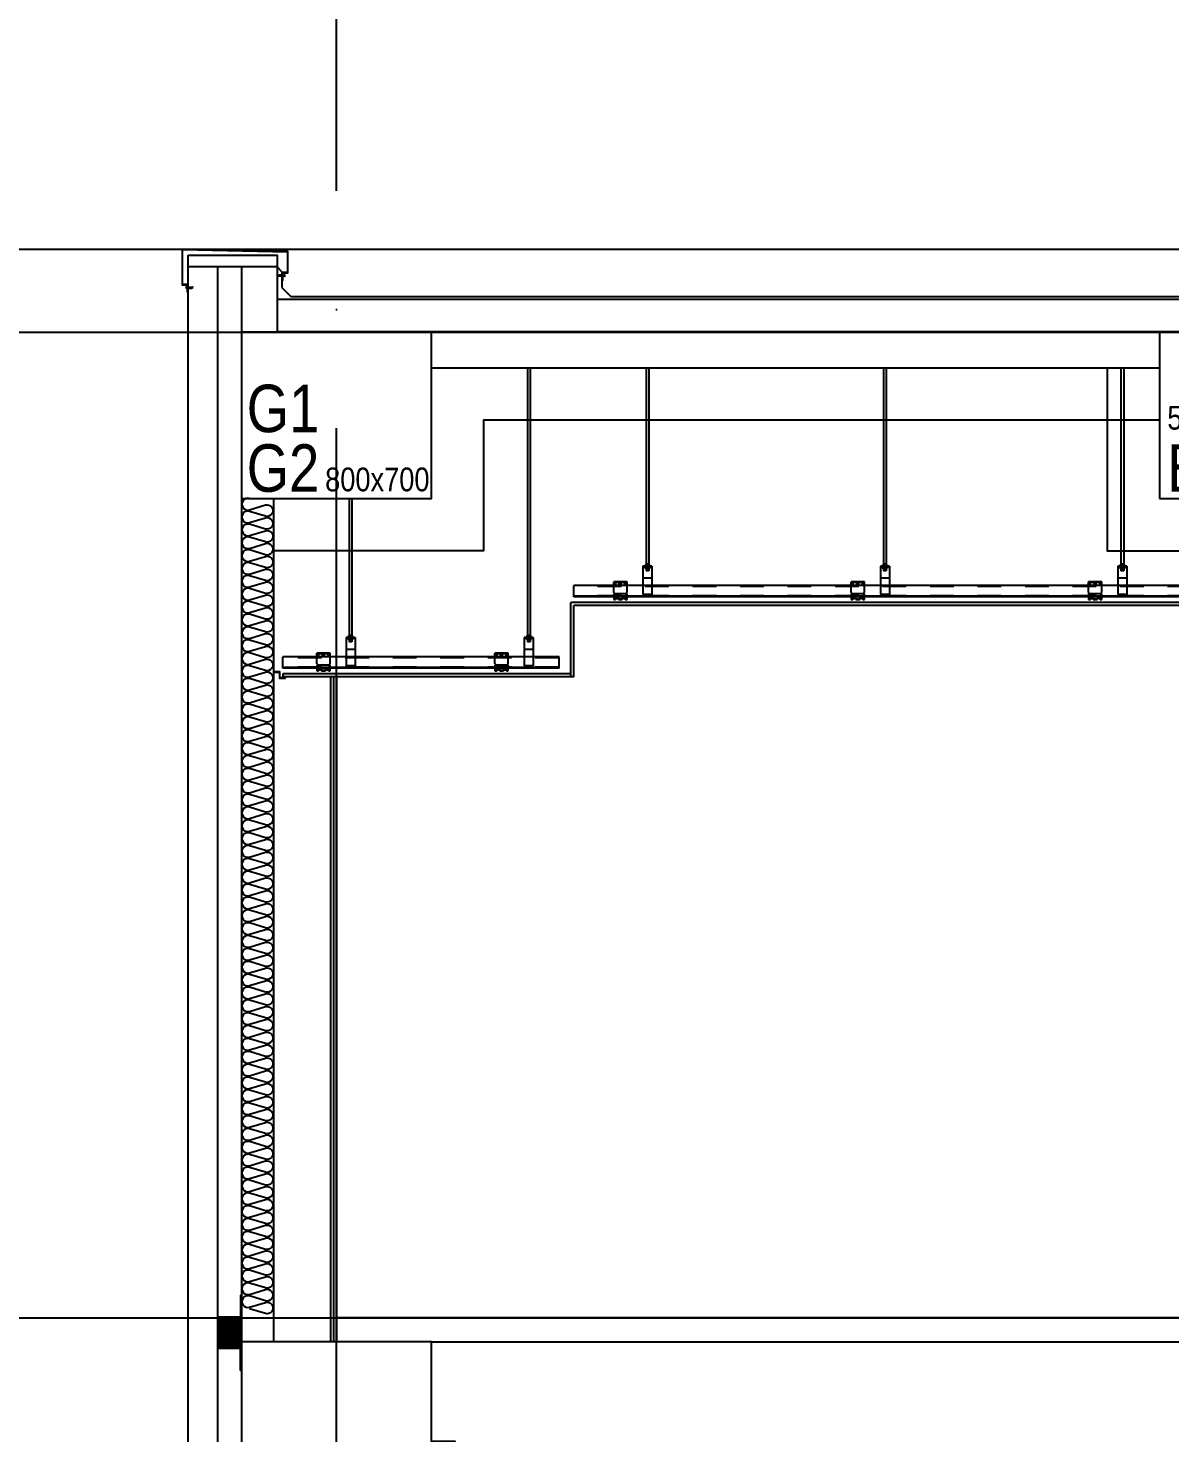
# Model space of a CAD drawing. Header units: millimetres. Extents: x 4754612 to 5801174, y 2368242 to 2777223.
# Drawn here: x 4906365 to 4911174, y 2617266 to 2623180 of the extents above; entities that cross this region are included whole.
import ezdxf
from ezdxf.enums import TextEntityAlignment as Align

# ---------------------------------------------------------------- set-up
doc = ezdxf.new("R2010")
doc.units = ezdxf.units.MM
doc.header["$LTSCALE"] = 1000
for name, pattern in [('CEN', [6.2, 6, -0.1, 0, -0.1]), ('HID', [0.345, 0.225, -0.12]), ('HIDDEN', [2, 1, -1])]:
    doc.linetypes.add(name, pattern=pattern)
doc.layers.get('DEFPOINTS').update_dxf_attribs({"color": 151})
for name, color, linetype in [('4', 4, 'Continuous'), ('8', 8, 'Continuous'), ('A-ELE-8', 8, 'Continuous'), ('A-중심선', 10, 'CEN'), ('CON', 2, 'Continuous'), ('ELE-06', 6, 'Continuous'), ('ELE-2', 4, 'Continuous'), ('ELE-3', 6, 'Continuous'), ('ELE-8', 8, 'Continuous'), ('FIN', 40, 'Continuous'), ('FIN-1', 9, 'Continuous'), ('HAT-252', 252, 'Continuous'), ('INS', 251, 'Continuous'), ('OHD', 7, 'Continuous'), ('PIR판넬', 4, 'Continuous'), ('Xref_SEC$0$A-ELE-3', 7, 'Continuous'), ('Xref_SEC$0$A-ETC-2', 9, 'Continuous'), ('Xref_SEC$0$A-STL', 6, 'Continuous'), ('Xref_SEC$0$A-WAL-PANNEL', 4, 'Continuous')]:
    doc.layers.add(name, color=color, linetype=linetype)
doc.styles.add('A.NARROW', font='ARIALN.TTF')

# ---------------------------------------------------------------- blocks, each defined once
blk = doc.blocks.new('A$C169C7E02')
at = {"layer": 'CON'}
blk.add_lwpolyline([(0, 0), (0, -700), (800, -700), (800, -400), (800, -400), (800, 0)], close=True, dxfattribs=at)
at = {"layer": 'DEFPOINTS', "style": 'A.NARROW'}
for s, height, p in [('G1', 200, (22.1, -320.6, 0)), ('G2', 200, (22.1, -571.6, 0)), ('800x700', 100, (352.5, -619.7, 0))]:
    blk.add_text(s, height=height, dxfattribs=at).set_placement(p, align=Align.MIDDLE_LEFT)
blk = doc.blocks.new('A$C47A51C4E')
at = {"layer": 'CON'}
blk.add_lwpolyline([(0, 300), (500, 300), (500, 1000), (0, 1000)], close=True, dxfattribs=at)
at = {"layer": 'DEFPOINTS', "style": 'A.NARROW'}
for s, height, p in [('500x700', 100, (33.3, 640.2, 0)), ('B2B', 200, (33.3, 428.4, 0))]:
    blk.add_text(s, height=height, dxfattribs=at).set_placement(p, align=Align.MIDDLE_LEFT)
blk = doc.blocks.new('Xref_SEC$0$A-105~106 공장동 단면도$0$1')
at = {"layer": 'Xref_SEC$0$A-ETC-2'}
for p, q in [((7.4, -7.7), (7.4, -8.5)), ((7.4, -7.7), (17.6, -7.7)), ((7.4, -8.5), (17.6, -8.5)), ((14.5, -7.7), (10.6, -7.7)), ((10.6, -12.7), (10.6, -28.9)), ((14.5, -12.7), (10.6, -12.7)), ((10.6, -28.9), (11.4, -29.7)), ((11.4, -7.7), (11.4, -31.5)), ((11.4, -7.9), (11.4, -12.5)), ((11.6, -29.2), (11.4, -31.5)), ((12.5, -33.5), (11.4, -31.5)), ((13.1, -27.1), (11.6, -29.2)), ((12.1, -4.6), (12.1, -6)), ((12.9, -6), (12.1, -6)), ((12.5, -30.6), (13.5, -28.5)), ((12.5, -30.6), (12.5, -33.5)), ((12.5, -33.5), (13.7, -31.5)), ((12.9, -4.6), (12.9, -6)), ((13.5, -28.5), (13.1, -27.1)), ((13.7, -31.5), (13.7, -7.7)), ((13.7, -7.9), (13.7, -12.5)), ((14.5, -28.9), (13.7, -29.7)), ((14.5, -12.7), (14.5, -28.9)), ((17.6, -7.7), (17.6, -8.5))]:
    blk.add_line(p, q, dxfattribs=at)
for start, end in [(97.24831, 180), (0, 82.75169)]:
    blk.add_arc((12.5, -7.7), 3.1, start, end, dxfattribs=at)

msp = doc.modelspace()

# ---------------------------------------------------------------- hatches: boundary and pattern name
at = {"layer": 'HAT-252'}
h = msp.add_hatch(dxfattribs=at)
h.set_pattern_fill('CORK', color=256, scale=2.4, style=0)
h.set_pattern_definition([(0, (389154.955, -701207.3365), (0, 7.62), []), (135, (389158.765, -701211.146), (-15.24000658, -15.24000658), [10.776312, -10.776312]), (135, (389160.67, -701211.146), (-15.24000658, -15.24000658), [10.776312, -10.776312]), (135, (389162.575, -701211.146), (-15.24000658, -15.24000658), [10.776312, -10.776312])])
h.paths.add_polyline_path([(4907263.3, 2617749.621), (4907163.3, 2617749.621), (4907163.3, 2617624.621), (4907263.3, 2617624.621)])

# ---------------------------------------------------------------- linework, layer by layer
at = {"layer": '4', "ltscale": 0.1}
msp.add_lwpolyline([(4907448.3, 2620443.621), (4907448.3, 2620449.621), (4907447.3, 2620449.621), (4907447.3, 2620444.621), (4907424.3, 2620444.621), (4907424.3, 2620469.621), (4907399.3, 2620469.621), (4907399.3, 2620493.621), (4907398.3, 2620493.621), (4907398.3, 2620468.621), (4907423.3, 2620468.621), (4907423.3, 2620443.621), (4907448.3, 2620443.621)], dxfattribs=at)
at = {"layer": '8'}
for p, q in [((4908467.543, 2621749.621), (4908467.543, 2620620.871)), ((4908478.793, 2621749.621), (4908478.793, 2620620.871)), ((4908967.543, 2621749.621), (4908967.543, 2620920.871)), ((4908978.793, 2621749.621), (4908978.793, 2620920.871)), ((4909967.543, 2621749.621), (4909967.543, 2620920.871)), ((4909978.793, 2621749.621), (4909978.793, 2620920.871)), ((4910967.543, 2621749.621), (4910967.543, 2620920.871)), ((4910978.793, 2621749.621), (4910978.793, 2620920.871)), ((4907717.543, 2621199.621), (4907717.543, 2620620.871)), ((4907728.793, 2621199.621), (4907728.793, 2620620.871)), ((4908954.418, 2620914.621), (4908954.418, 2620795.871)), ((4908991.918, 2620914.621), (4908954.418, 2620914.621)), ((4908991.918, 2620910.871), (4908954.418, 2620910.871)), ((4908984.418, 2620918.371), (4908961.918, 2620918.371)), ((4908961.918, 2620918.371), (4908961.918, 2620914.621)), ((4908961.918, 2620910.871), (4908961.918, 2620907.121)), ((4908984.418, 2620907.121), (4908961.918, 2620907.121)), ((4908965.668, 2620918.371), (4908965.668, 2620914.621)), ((4908965.668, 2620910.871), (4908965.668, 2620907.121)), ((4908978.793, 2620923.371), (4908967.543, 2620923.371)), ((4908978.793, 2620920.871), (4908967.543, 2620920.871)), ((4908967.543, 2620907.121), (4908967.543, 2620895.871)), ((4908978.793, 2620905.871), (4908967.543, 2620905.871)), ((4908978.793, 2620903.371), (4908967.543, 2620903.371)), ((4908978.793, 2620900.871), (4908967.543, 2620900.871)), ((4908978.793, 2620898.371), (4908967.543, 2620898.371)), ((4908978.793, 2620898.371), (4908967.543, 2620898.371)), ((4908978.793, 2620895.871), (4908967.543, 2620895.871)), ((4908978.793, 2620907.121), (4908978.793, 2620895.871)), ((4908980.668, 2620918.371), (4908980.668, 2620914.621)), ((4908980.668, 2620910.871), (4908980.668, 2620907.121)), ((4908984.418, 2620918.371), (4908984.418, 2620914.621)), ((4908984.418, 2620910.871), (4908984.418, 2620907.121)), ((4908991.918, 2620914.621), (4908991.918, 2620795.871)), ((4909954.418, 2620914.621), (4909954.418, 2620795.871)), ((4909991.918, 2620914.621), (4909954.418, 2620914.621)), ((4909991.918, 2620910.871), (4909954.418, 2620910.871)), ((4909984.418, 2620918.371), (4909961.918, 2620918.371)), ((4909961.918, 2620918.371), (4909961.918, 2620914.621)), ((4909961.918, 2620910.871), (4909961.918, 2620907.121)), ((4909984.418, 2620907.121), (4909961.918, 2620907.121)), ((4909965.668, 2620918.371), (4909965.668, 2620914.621)), ((4909965.668, 2620910.871), (4909965.668, 2620907.121)), ((4909978.793, 2620923.371), (4909967.543, 2620923.371)), ((4909978.793, 2620920.871), (4909967.543, 2620920.871)), ((4909967.543, 2620907.121), (4909967.543, 2620895.871)), ((4909978.793, 2620905.871), (4909967.543, 2620905.871)), ((4909978.793, 2620903.371), (4909967.543, 2620903.371)), ((4909978.793, 2620900.871), (4909967.543, 2620900.871)), ((4909978.793, 2620898.371), (4909967.543, 2620898.371)), ((4909978.793, 2620898.371), (4909967.543, 2620898.371)), ((4909978.793, 2620895.871), (4909967.543, 2620895.871)), ((4909978.793, 2620907.121), (4909978.793, 2620895.871)), ((4909980.668, 2620918.371), (4909980.668, 2620914.621)), ((4909980.668, 2620910.871), (4909980.668, 2620907.121)), ((4909984.418, 2620918.371), (4909984.418, 2620914.621)), ((4909984.418, 2620910.871), (4909984.418, 2620907.121)), ((4909991.918, 2620914.621), (4909991.918, 2620795.871)), ((4910954.418, 2620914.621), (4910954.418, 2620795.871)), ((4910991.918, 2620914.621), (4910954.418, 2620914.621)), ((4910991.918, 2620910.871), (4910954.418, 2620910.871)), ((4910984.418, 2620918.371), (4910961.918, 2620918.371)), ((4910961.918, 2620918.371), (4910961.918, 2620914.621)), ((4910961.918, 2620910.871), (4910961.918, 2620907.121)), ((4910984.418, 2620907.121), (4910961.918, 2620907.121)), ((4910965.668, 2620918.371), (4910965.668, 2620914.621)), ((4910965.668, 2620910.871), (4910965.668, 2620907.121)), ((4910978.793, 2620923.371), (4910967.543, 2620923.371)), ((4910978.793, 2620920.871), (4910967.543, 2620920.871)), ((4910967.543, 2620907.121), (4910967.543, 2620895.871)), ((4910978.793, 2620905.871), (4910967.543, 2620905.871)), ((4910978.793, 2620903.371), (4910967.543, 2620903.371)), ((4910978.793, 2620900.871), (4910967.543, 2620900.871)), ((4910978.793, 2620898.371), (4910967.543, 2620898.371)), ((4910978.793, 2620898.371), (4910967.543, 2620898.371)), ((4910978.793, 2620895.871), (4910967.543, 2620895.871)), ((4910978.793, 2620907.121), (4910978.793, 2620895.871)), ((4910980.668, 2620918.371), (4910980.668, 2620914.621)), ((4910980.668, 2620910.871), (4910980.668, 2620907.121)), ((4910984.418, 2620918.371), (4910984.418, 2620914.621)), ((4910984.418, 2620910.871), (4910984.418, 2620907.121)), ((4910991.918, 2620914.621), (4910991.918, 2620795.871)), ((4908887.17, 2620848.371), (4908830.92, 2620848.371)), ((4908830.92, 2620804.621), (4908830.92, 2620848.371)), ((4908887.17, 2620845.871), (4908830.92, 2620845.871)), ((4908834.531, 2620837.121), (4908830.92, 2620837.121)), ((4908839.67, 2620837.121), (4908835.891, 2620837.121)), ((4908839.67, 2620843.039), (4908839.67, 2620848.371)), ((4908839.67, 2620837.121), (4908839.67, 2620841.34)), ((4908854.67, 2620843.039), (4908854.67, 2620848.371)), ((4908854.67, 2620837.121), (4908854.67, 2620841.34)), ((4908858.678, 2620837.121), (4908854.67, 2620837.121)), ((4908863.42, 2620837.121), (4908860.378, 2620837.121)), ((4908863.42, 2620843.039), (4908863.42, 2620848.371)), ((4908863.42, 2620837.121), (4908863.42, 2620841.34)), ((4908878.42, 2620843.039), (4908878.42, 2620848.371)), ((4908878.42, 2620837.121), (4908878.42, 2620841.34)), ((4908881.464, 2620837.121), (4908878.42, 2620837.121)), ((4908887.17, 2620837.121), (4908883.505, 2620837.121)), ((4908887.17, 2620804.621), (4908887.17, 2620848.371)), ((4908991.918, 2620864.621), (4908954.418, 2620864.621)), ((4909887.17, 2620848.371), (4909830.92, 2620848.371)), ((4909830.92, 2620804.621), (4909830.92, 2620848.371)), ((4909887.17, 2620845.871), (4909830.92, 2620845.871)), ((4909834.531, 2620837.121), (4909830.92, 2620837.121)), ((4909839.67, 2620837.121), (4909835.891, 2620837.121)), ((4909839.67, 2620843.039), (4909839.67, 2620848.371)), ((4909839.67, 2620837.121), (4909839.67, 2620841.34)), ((4909854.67, 2620843.039), (4909854.67, 2620848.371)), ((4909854.67, 2620837.121), (4909854.67, 2620841.34)), ((4909858.678, 2620837.121), (4909854.67, 2620837.121)), ((4909863.42, 2620837.121), (4909860.378, 2620837.121)), ((4909863.42, 2620843.039), (4909863.42, 2620848.371)), ((4909863.42, 2620837.121), (4909863.42, 2620841.34)), ((4909878.42, 2620843.039), (4909878.42, 2620848.371)), ((4909878.42, 2620837.121), (4909878.42, 2620841.34)), ((4909881.464, 2620837.121), (4909878.42, 2620837.121)), ((4909887.17, 2620837.121), (4909883.505, 2620837.121)), ((4909887.17, 2620804.621), (4909887.17, 2620848.371)), ((4909991.918, 2620864.621), (4909954.418, 2620864.621)), ((4910887.17, 2620848.371), (4910830.92, 2620848.371)), ((4910830.92, 2620804.621), (4910830.92, 2620848.371)), ((4910887.17, 2620845.871), (4910830.92, 2620845.871)), ((4910834.531, 2620837.121), (4910830.92, 2620837.121)), ((4910839.67, 2620837.121), (4910835.891, 2620837.121)), ((4910839.67, 2620843.039), (4910839.67, 2620848.371)), ((4910839.67, 2620837.121), (4910839.67, 2620841.34)), ((4910854.67, 2620843.039), (4910854.67, 2620848.371)), ((4910854.67, 2620837.121), (4910854.67, 2620841.34)), ((4910858.678, 2620837.121), (4910854.67, 2620837.121)), ((4910863.42, 2620837.121), (4910860.378, 2620837.121)), ((4910863.42, 2620843.039), (4910863.42, 2620848.371)), ((4910863.42, 2620837.121), (4910863.42, 2620841.34)), ((4910878.42, 2620843.039), (4910878.42, 2620848.371)), ((4910878.42, 2620837.121), (4910878.42, 2620841.34)), ((4910881.464, 2620837.121), (4910878.42, 2620837.121)), ((4910887.17, 2620837.121), (4910883.505, 2620837.121)), ((4910887.17, 2620804.621), (4910887.17, 2620848.371)), ((4910991.918, 2620864.621), (4910954.418, 2620864.621)), ((4917663.3, 2620788.371), (4908663.3, 2620788.371)), ((4908837.17, 2620798.371), (4908830.92, 2620804.621)), ((4908830.92, 2620798.371), (4908830.92, 2620774.621)), ((4908837.17, 2620798.371), (4908830.92, 2620798.371)), ((4908830.92, 2620774.621), (4908838.42, 2620774.621)), ((4908833.42, 2620795.871), (4908833.42, 2620777.121)), ((4908837.17, 2620795.871), (4908833.42, 2620795.871)), ((4908884.67, 2620788.371), (4908833.42, 2620788.371)), ((4908833.42, 2620777.121), (4908836.284, 2620777.121)), ((4908880.92, 2620798.371), (4908837.17, 2620798.371)), ((4908837.17, 2620795.871), (4908837.17, 2620798.371)), ((4908850.92, 2620774.621), (4908867.17, 2620774.621)), ((4908853.055, 2620777.121), (4908865.034, 2620777.121)), ((4908879.67, 2620774.621), (4908887.17, 2620774.621)), ((4908880.92, 2620798.371), (4908887.17, 2620804.621)), ((4908880.92, 2620795.871), (4908880.92, 2620798.371)), ((4908887.17, 2620798.371), (4908880.92, 2620798.371)), ((4908884.67, 2620795.871), (4908880.92, 2620795.871)), ((4908881.805, 2620777.121), (4908884.67, 2620777.121)), ((4908884.67, 2620777.121), (4908884.67, 2620795.871)), ((4908887.17, 2620774.621), (4908887.17, 2620798.371)), ((4908991.918, 2620795.871), (4908954.418, 2620795.871)), ((4909837.17, 2620798.371), (4909830.92, 2620804.621)), ((4909830.92, 2620798.371), (4909830.92, 2620774.621)), ((4909837.17, 2620798.371), (4909830.92, 2620798.371)), ((4909830.92, 2620774.621), (4909838.42, 2620774.621)), ((4909833.42, 2620795.871), (4909833.42, 2620777.121)), ((4909837.17, 2620795.871), (4909833.42, 2620795.871)), ((4909884.67, 2620788.371), (4909833.42, 2620788.371)), ((4909833.42, 2620777.121), (4909836.284, 2620777.121)), ((4909880.92, 2620798.371), (4909837.17, 2620798.371)), ((4909837.17, 2620795.871), (4909837.17, 2620798.371)), ((4909850.92, 2620774.621), (4909867.17, 2620774.621)), ((4909853.055, 2620777.121), (4909865.034, 2620777.121)), ((4909879.67, 2620774.621), (4909887.17, 2620774.621)), ((4909880.92, 2620798.371), (4909887.17, 2620804.621)), ((4909880.92, 2620795.871), (4909880.92, 2620798.371)), ((4909887.17, 2620798.371), (4909880.92, 2620798.371)), ((4909884.67, 2620795.871), (4909880.92, 2620795.871)), ((4909881.805, 2620777.121), (4909884.67, 2620777.121)), ((4909884.67, 2620777.121), (4909884.67, 2620795.871)), ((4909887.17, 2620774.621), (4909887.17, 2620798.371)), ((4909991.918, 2620795.871), (4909954.418, 2620795.871)), ((4910837.17, 2620798.371), (4910830.92, 2620804.621)), ((4910830.92, 2620798.371), (4910830.92, 2620774.621)), ((4910837.17, 2620798.371), (4910830.92, 2620798.371)), ((4910830.92, 2620774.621), (4910838.42, 2620774.621)), ((4910833.42, 2620795.871), (4910833.42, 2620777.121)), ((4910837.17, 2620795.871), (4910833.42, 2620795.871)), ((4910884.67, 2620788.371), (4910833.42, 2620788.371)), ((4910833.42, 2620777.121), (4910836.284, 2620777.121)), ((4910880.92, 2620798.371), (4910837.17, 2620798.371)), ((4910837.17, 2620795.871), (4910837.17, 2620798.371)), ((4910850.92, 2620774.621), (4910867.17, 2620774.621)), ((4910853.055, 2620777.121), (4910865.034, 2620777.121)), ((4910879.67, 2620774.621), (4910887.17, 2620774.621)), ((4910880.92, 2620798.371), (4910887.17, 2620804.621)), ((4910887.17, 2620798.371), (4910880.92, 2620798.371)), ((4910880.92, 2620795.871), (4910880.92, 2620798.371)), ((4910884.67, 2620795.871), (4910880.92, 2620795.871)), ((4910881.805, 2620777.121), (4910884.67, 2620777.121)), ((4910884.67, 2620777.121), (4910884.67, 2620795.871)), ((4910887.17, 2620774.621), (4910887.17, 2620798.371)), ((4910991.918, 2620795.871), (4910954.418, 2620795.871)), ((4907704.418, 2620614.621), (4907704.418, 2620495.871)), ((4907741.918, 2620614.621), (4907704.418, 2620614.621)), ((4907741.918, 2620610.871), (4907704.418, 2620610.871)), ((4907734.418, 2620618.371), (4907711.918, 2620618.371)), ((4907711.918, 2620618.371), (4907711.918, 2620614.621)), ((4907711.918, 2620610.871), (4907711.918, 2620607.121)), ((4907734.418, 2620607.121), (4907711.918, 2620607.121)), ((4907715.668, 2620618.371), (4907715.668, 2620614.621)), ((4907715.668, 2620610.871), (4907715.668, 2620607.121)), ((4907728.793, 2620623.371), (4907717.543, 2620623.371)), ((4907728.793, 2620620.871), (4907717.543, 2620620.871)), ((4907717.543, 2620607.121), (4907717.543, 2620595.871)), ((4907728.793, 2620605.871), (4907717.543, 2620605.871)), ((4907728.793, 2620603.371), (4907717.543, 2620603.371)), ((4907728.793, 2620600.871), (4907717.543, 2620600.871)), ((4907728.793, 2620598.371), (4907717.543, 2620598.371)), ((4907728.793, 2620598.371), (4907717.543, 2620598.371)), ((4907728.793, 2620595.871), (4907717.543, 2620595.871)), ((4907728.793, 2620607.121), (4907728.793, 2620595.871)), ((4907730.668, 2620618.371), (4907730.668, 2620614.621)), ((4907730.668, 2620610.871), (4907730.668, 2620607.121)), ((4907734.418, 2620618.371), (4907734.418, 2620614.621)), ((4907734.418, 2620610.871), (4907734.418, 2620607.121)), ((4907741.918, 2620614.621), (4907741.918, 2620495.871)), ((4908454.418, 2620614.621), (4908454.418, 2620495.871)), ((4908491.918, 2620614.621), (4908454.418, 2620614.621)), ((4908491.918, 2620610.871), (4908454.418, 2620610.871)), ((4908484.418, 2620618.371), (4908461.918, 2620618.371)), ((4908461.918, 2620618.371), (4908461.918, 2620614.621)), ((4908461.918, 2620610.871), (4908461.918, 2620607.121)), ((4908484.418, 2620607.121), (4908461.918, 2620607.121)), ((4908465.668, 2620618.371), (4908465.668, 2620614.621)), ((4908465.668, 2620610.871), (4908465.668, 2620607.121)), ((4908478.793, 2620623.371), (4908467.543, 2620623.371)), ((4908478.793, 2620620.871), (4908467.543, 2620620.871)), ((4908467.543, 2620607.121), (4908467.543, 2620595.871)), ((4908478.793, 2620605.871), (4908467.543, 2620605.871)), ((4908478.793, 2620603.371), (4908467.543, 2620603.371)), ((4908478.793, 2620600.871), (4908467.543, 2620600.871)), ((4908478.793, 2620598.371), (4908467.543, 2620598.371)), ((4908478.793, 2620598.371), (4908467.543, 2620598.371)), ((4908478.793, 2620595.871), (4908467.543, 2620595.871)), ((4908478.793, 2620607.121), (4908478.793, 2620595.871)), ((4908480.668, 2620618.371), (4908480.668, 2620614.621)), ((4908480.668, 2620610.871), (4908480.668, 2620607.121)), ((4908484.418, 2620618.371), (4908484.418, 2620614.621)), ((4908484.418, 2620610.871), (4908484.418, 2620607.121)), ((4908491.918, 2620614.621), (4908491.918, 2620495.871)), ((4907637.17, 2620548.371), (4907580.92, 2620548.371)), ((4907580.92, 2620504.621), (4907580.92, 2620548.371)), ((4907637.17, 2620545.871), (4907580.92, 2620545.871)), ((4907584.531, 2620537.121), (4907580.92, 2620537.121)), ((4907589.67, 2620537.121), (4907585.891, 2620537.121)), ((4907589.67, 2620543.039), (4907589.67, 2620548.371)), ((4907589.67, 2620537.121), (4907589.67, 2620541.34)), ((4907604.67, 2620543.039), (4907604.67, 2620548.371)), ((4907604.67, 2620537.121), (4907604.67, 2620541.34)), ((4907608.678, 2620537.121), (4907604.67, 2620537.121)), ((4907613.42, 2620537.121), (4907610.378, 2620537.121)), ((4907613.42, 2620543.039), (4907613.42, 2620548.371)), ((4907613.42, 2620537.121), (4907613.42, 2620541.34)), ((4907628.42, 2620543.039), (4907628.42, 2620548.371)), ((4907628.42, 2620537.121), (4907628.42, 2620541.34)), ((4907631.464, 2620537.121), (4907628.42, 2620537.121)), ((4907637.17, 2620537.121), (4907633.505, 2620537.121)), ((4907637.17, 2620504.621), (4907637.17, 2620548.371)), ((4907741.918, 2620564.621), (4907704.418, 2620564.621)), ((4908387.17, 2620548.371), (4908330.92, 2620548.371)), ((4908330.92, 2620504.621), (4908330.92, 2620548.371)), ((4908387.17, 2620545.871), (4908330.92, 2620545.871)), ((4908334.531, 2620537.121), (4908330.92, 2620537.121)), ((4908339.67, 2620537.121), (4908335.891, 2620537.121)), ((4908339.67, 2620543.039), (4908339.67, 2620548.371)), ((4908339.67, 2620537.121), (4908339.67, 2620541.34)), ((4908354.67, 2620543.039), (4908354.67, 2620548.371)), ((4908354.67, 2620537.121), (4908354.67, 2620541.34)), ((4908358.678, 2620537.121), (4908354.67, 2620537.121)), ((4908363.42, 2620537.121), (4908360.378, 2620537.121)), ((4908363.42, 2620543.039), (4908363.42, 2620548.371)), ((4908363.42, 2620537.121), (4908363.42, 2620541.34)), ((4908378.42, 2620543.039), (4908378.42, 2620548.371)), ((4908378.42, 2620537.121), (4908378.42, 2620541.34)), ((4908381.464, 2620537.121), (4908378.42, 2620537.121)), ((4908387.17, 2620537.121), (4908383.505, 2620537.121)), ((4908387.17, 2620504.621), (4908387.17, 2620548.371)), ((4908491.918, 2620564.621), (4908454.418, 2620564.621)), ((4908600.8, 2620488.371), (4907437.687, 2620488.371)), ((4907587.17, 2620498.371), (4907580.92, 2620504.621)), ((4907580.92, 2620498.371), (4907580.92, 2620474.621)), ((4907587.17, 2620498.371), (4907580.92, 2620498.371)), ((4907580.92, 2620474.621), (4907588.42, 2620474.621)), ((4907583.42, 2620495.871), (4907583.42, 2620477.121)), ((4907587.17, 2620495.871), (4907583.42, 2620495.871)), ((4907634.67, 2620488.371), (4907583.42, 2620488.371)), ((4907583.42, 2620477.121), (4907586.284, 2620477.121)), ((4907630.92, 2620498.371), (4907587.17, 2620498.371)), ((4907587.17, 2620495.871), (4907587.17, 2620498.371)), ((4907600.92, 2620474.621), (4907617.17, 2620474.621)), ((4907603.055, 2620477.121), (4907615.034, 2620477.121)), ((4907629.67, 2620474.621), (4907637.17, 2620474.621)), ((4907630.92, 2620498.371), (4907637.17, 2620504.621)), ((4907630.92, 2620495.871), (4907630.92, 2620498.371)), ((4907637.17, 2620498.371), (4907630.92, 2620498.371)), ((4907634.67, 2620495.871), (4907630.92, 2620495.871)), ((4907631.805, 2620477.121), (4907634.67, 2620477.121)), ((4907634.67, 2620477.121), (4907634.67, 2620495.871)), ((4907637.17, 2620474.621), (4907637.17, 2620498.371)), ((4907741.918, 2620495.871), (4907704.418, 2620495.871)), ((4908337.17, 2620498.371), (4908330.92, 2620504.621)), ((4908330.92, 2620498.371), (4908330.92, 2620474.621)), ((4908337.17, 2620498.371), (4908330.92, 2620498.371)), ((4908330.92, 2620474.621), (4908338.42, 2620474.621)), ((4908333.42, 2620495.871), (4908333.42, 2620477.121)), ((4908337.17, 2620495.871), (4908333.42, 2620495.871)), ((4908384.67, 2620488.371), (4908333.42, 2620488.371)), ((4908333.42, 2620477.121), (4908336.284, 2620477.121)), ((4908380.92, 2620498.371), (4908337.17, 2620498.371)), ((4908337.17, 2620495.871), (4908337.17, 2620498.371)), ((4908350.92, 2620474.621), (4908367.17, 2620474.621)), ((4908353.055, 2620477.121), (4908365.034, 2620477.121)), ((4908379.67, 2620474.621), (4908387.17, 2620474.621)), ((4908380.92, 2620498.371), (4908387.17, 2620504.621)), ((4908380.92, 2620495.871), (4908380.92, 2620498.371)), ((4908387.17, 2620498.371), (4908380.92, 2620498.371)), ((4908384.67, 2620495.871), (4908380.92, 2620495.871)), ((4908381.805, 2620477.121), (4908384.67, 2620477.121)), ((4908384.67, 2620477.121), (4908384.67, 2620495.871)), ((4908387.17, 2620474.621), (4908387.17, 2620498.371)), ((4908491.918, 2620495.871), (4908454.418, 2620495.871))]:
    msp.add_line(p, q, dxfattribs=at)
at = {"layer": '8', "linetype": 'HIDDEN', "ltscale": 0.1}
for p, q in [((4917663.3, 2620829.621), (4908663.3, 2620829.621)), ((4917663.3, 2620789.621), (4908663.3, 2620789.621)), ((4908600.8, 2620529.621), (4907437.3, 2620529.621)), ((4908600.8, 2620489.621), (4907437.3, 2620489.621))]:
    msp.add_line(p, q, dxfattribs=at)
at = {"layer": '8'}
for centre, radius, start, end in [((4908844.67, 2620774.621), 8.75, 16.6015497, 163.3984503), ((4908844.67, 2620774.621), 6.25, 0, 180), ((4908873.42, 2620774.621), 8.75, 16.6015497, 163.3984503), ((4908873.42, 2620774.621), 6.25, 0, 180), ((4909844.67, 2620774.621), 8.75, 16.6015497, 163.3984503), ((4909844.67, 2620774.621), 6.25, 0, 180), ((4909873.42, 2620774.621), 8.75, 16.6015497, 163.3984503), ((4909873.42, 2620774.621), 6.25, 0, 180), ((4910844.67, 2620774.621), 8.75, 16.6015497, 163.3984503), ((4910844.67, 2620774.621), 6.25, 0, 180), ((4910873.42, 2620774.621), 8.75, 16.6015497, 163.3984503), ((4910873.42, 2620774.621), 6.25, 0, 180), ((4907594.67, 2620474.621), 8.75, 16.6015497, 163.3984503), ((4907594.67, 2620474.621), 6.25, 0, 180), ((4907623.42, 2620474.621), 8.75, 16.6015497, 163.3984503), ((4907623.42, 2620474.621), 6.25, 0, 180), ((4908344.67, 2620474.621), 8.75, 16.6015497, 163.3984503), ((4908344.67, 2620474.621), 6.25, 0, 180), ((4908373.42, 2620474.621), 8.75, 16.6015497, 163.3984503), ((4908373.42, 2620474.621), 6.25, 0, 180)]:
    msp.add_arc(centre, radius, start, end, dxfattribs=at)
at = {"layer": 'A-ELE-8'}
for p, q in [((4907398.3, 2621199.621), (4907398.3, 2617649.621)), ((4907638.3, 2620449.621), (4907638.3, 2617649.621)), ((4907650.8, 2620449.621), (4907650.8, 2617649.621)), ((4907663.3, 2620449.621), (4907663.3, 2617649.621))]:
    msp.add_line(p, q, dxfattribs=at)
at = {"layer": 'A-중심선', "ltscale": 5}
for p, q in [((4907663.3, 2560495.412), (4907663.3, 2645427.791)), ((4867905.529, 2622249.621), (5176073.3, 2622249.621)), ((4867905.529, 2621899.621), (5176073.3, 2621899.621)), ((4867905.529, 2617749.621), (5176073.3, 2617749.621))]:
    msp.add_line(p, q, dxfattribs=at)
at = {"layer": 'CON'}
for p, q in [((4907263.3, 2622174.621), (4907263.3, 2621899.621)), ((4907413.3, 2622174.621), (4907263.3, 2622174.621)), ((4907413.3, 2622174.621), (4907413.3, 2621899.621)), ((4908063.3, 2621899.621), (4951263.3, 2621899.621)), ((4908063.3, 2621749.621), (4911129.3, 2621749.621)), ((4908063.3, 2617649.621), (4951163.3, 2617649.621))]:
    msp.add_line(p, q, dxfattribs=at)
msp.add_lwpolyline([(4907263.3, 2617649.621), (4907263.3, 2616649.621), (4908163.3, 2616649.621), (4908163.3, 2617229.621), (4908063.3, 2617229.621), (4908063.3, 2617649.621)], close=True, dxfattribs=at)
at = {"layer": 'ELE-06'}
msp.add_line((4951663.301, 2617749.621), (4907663.3, 2617749.621), dxfattribs=at)
at = {"layer": 'ELE-2'}
msp.add_line((4907413.3, 2622039.621), (4951913.3, 2622039.621), dxfattribs=at)
at = {"layer": 'ELE-3'}
for p, q in [((4907259.46, 2617845.622), (4907259.46, 2617753.461)), ((4907259.46, 2617845.622), (4907263.3, 2617845.622)), ((4907263.3, 2617845.622), (4907263.3, 2617749.621)), ((4907259.46, 2617753.461), (4907163.3, 2617753.461)), ((4907163.3, 2617749.621), (4907163.3, 2617753.461)), ((4907263.3, 2617749.621), (4907163.3, 2617749.621)), ((4907263.3, 2617624.621), (4907163.3, 2617624.621)), ((4907163.3, 2617624.621), (4907163.3, 2617620.781)), ((4907259.46, 2617620.781), (4907163.3, 2617620.781)), ((4907259.46, 2617528.621), (4907259.46, 2617620.781)), ((4907263.3, 2617528.621), (4907263.3, 2617624.621)), ((4907259.46, 2617528.621), (4907263.3, 2617528.621))]:
    msp.add_line(p, q, dxfattribs=at)
at = {"layer": 'ELE-8', "linetype": 'HIDDEN', "ltscale": 100}
msp.add_line((4907413.3, 2621902.621), (4929178.3, 2621902.621), dxfattribs=at)
at = {"layer": 'ELE-8', "color": 251, "linetype": 'HID', "ltscale": 500}
msp.add_line((4907413.3, 2621899.621), (4951913.301, 2621899.621), dxfattribs=at)
at = {"layer": 'FIN'}
for p, q in [((4907413.3, 2622174.621), (4907433.3, 2622154.621)), ((4907433.3, 2622154.621), (4907433.3, 2622087.906)), ((4907433.3, 2622087.906), (4907471.585, 2622049.621)), ((4907471.585, 2622049.621), (4951855.016, 2622049.621))]:
    msp.add_line(p, q, dxfattribs=at)
at = {"layer": 'FIN', "color": 8}
for p, q in [((4917663.3, 2620833.371), (4908663.3, 2620833.371)), ((4908663.3, 2620785.871), (4908663.3, 2620833.371)), ((4917663.3, 2620785.871), (4908663.3, 2620785.871)), ((4908600.8, 2620533.371), (4907437.3, 2620533.371)), ((4907437.3, 2620485.871), (4907437.3, 2620533.371)), ((4908600.8, 2620485.871), (4908600.8, 2620533.371)), ((4908600.8, 2620485.871), (4907437.3, 2620485.871))]:
    msp.add_line(p, q, dxfattribs=at)
at = {"layer": 'FIN', "color": 150}
for p, q in [((4917675.8, 2620762.121), (4908650.8, 2620762.121)), ((4908650.8, 2620449.621), (4908650.8, 2620762.121)), ((4917663.3, 2620749.621), (4908663.3, 2620749.621)), ((4908663.3, 2620449.621), (4908663.3, 2620749.621)), ((4908650.8, 2620462.121), (4907437.3, 2620462.121)), ((4908663.3, 2620449.621), (4907437.3, 2620449.621))]:
    msp.add_line(p, q, dxfattribs=at)
at = {"layer": 'FIN', "color": 150, "flags": 128}
msp.add_lwpolyline([(4907437.3, 2620462.122), (4907437.3, 2620449.622)], dxfattribs=at)
at = {"layer": 'FIN-1'}
msp.add_lwpolyline([(4907263.3, 2617749.621), (4907163.3, 2617749.621), (4907163.3, 2617624.621), (4907263.3, 2617624.621)], close=True, dxfattribs=at)
at = {"layer": 'INS'}
for points in [[(4910909.3, 2621749.621), (4910909.3, 2620979.621), (4911849.3, 2620979.621), (4911849.3, 2621749.621)], [(4911129.3, 2621529.621), (4908283.3, 2621529.621), (4908283.3, 2620979.621), (4907398.3, 2620979.621)]]:
    msp.add_lwpolyline(points, dxfattribs=at)
msp.add_lwpolyline([(4907297.05, 2621199.621, 1.34), (4907297.05, 2621152.371), (4907364.289, 2621172.544, -1.34), (4907364.289, 2621125.294), (4907297.05, 2621145.467), (4907297.05, 2621145.467, 1.34), (4907297.05, 2621098.217), (4907364.289, 2621118.39, -1.34), (4907364.289, 2621071.14), (4907297.05, 2621091.312), (4907297.05, 2621091.312, 1.34), (4907297.05, 2621044.062), (4907364.289, 2621064.235, -1.34), (4907364.289, 2621016.985), (4907297.05, 2621037.158), (4907297.05, 2621037.158, 1.34), (4907297.05, 2620989.908), (4907364.289, 2621010.08, -1.34), (4907364.289, 2620962.83), (4907297.05, 2620983.003), (4907297.05, 2620983.003, 1.34), (4907297.05, 2620935.753), (4907364.289, 2620955.926, -1.34), (4907364.289, 2620908.676), (4907297.05, 2620928.848), (4907297.05, 2620928.848, 1.34), (4907297.05, 2620881.598), (4907364.289, 2620901.771, -1.34), (4907364.289, 2620854.521), (4907297.05, 2620874.694), (4907297.05, 2620874.694, 1.34), (4907297.05, 2620827.444), (4907364.289, 2620847.617, -1.34), (4907364.289, 2620800.367), (4907297.05, 2620820.539), (4907297.05, 2620820.539, 1.34), (4907297.05, 2620773.289), (4907364.289, 2620793.462, -1.34), (4907364.289, 2620746.212), (4907297.05, 2620766.385), (4907297.05, 2620766.385, 1.34), (4907297.05, 2620719.135), (4907364.289, 2620739.307, -1.34), (4907364.289, 2620692.057), (4907297.05, 2620712.23), (4907297.05, 2620712.23, 1.34), (4907297.05, 2620664.98), (4907364.289, 2620685.153, -1.34), (4907364.289, 2620637.903), (4907297.05, 2620658.076), (4907297.05, 2620658.076, 1.34), (4907297.05, 2620610.826), (4907364.289, 2620630.998, -1.34), (4907364.289, 2620583.748), (4907297.05, 2620603.921), (4907297.05, 2620603.921, 1.34), (4907297.05, 2620556.671), (4907364.289, 2620576.844, -1.34), (4907364.289, 2620529.594), (4907297.05, 2620549.766), (4907297.05, 2620549.766, 1.34), (4907297.05, 2620502.516), (4907364.289, 2620522.689, -1.34), (4907364.289, 2620475.439), (4907297.05, 2620495.612), (4907297.05, 2620495.612, 1.34), (4907297.05, 2620448.362), (4907364.289, 2620468.535, -1.34), (4907364.289, 2620421.285), (4907297.05, 2620441.457), (4907297.05, 2620441.457, 1.34), (4907297.05, 2620394.207), (4907364.289, 2620414.38, -1.34), (4907364.289, 2620367.13), (4907297.05, 2620387.303), (4907297.05, 2620387.303, 1.34), (4907297.05, 2620340.053), (4907364.289, 2620360.225, -1.34), (4907364.289, 2620312.975), (4907297.05, 2620333.148), (4907297.05, 2620333.148, 1.34), (4907297.05, 2620285.898), (4907364.289, 2620306.071, -1.34), (4907364.289, 2620258.821), (4907297.05, 2620278.993), (4907297.05, 2620278.993, 1.34), (4907297.05, 2620231.743), (4907364.289, 2620251.916, -1.34), (4907364.289, 2620204.666), (4907297.05, 2620224.839), (4907297.05, 2620224.839, 1.34), (4907297.05, 2620177.589), (4907364.289, 2620197.762, -1.34), (4907364.289, 2620150.512), (4907297.05, 2620170.684), (4907297.05, 2620170.684, 1.34), (4907297.05, 2620123.434), (4907364.289, 2620143.607, -1.34), (4907364.289, 2620096.357), (4907297.05, 2620116.53), (4907297.05, 2620116.53, 1.34), (4907297.05, 2620069.28), (4907364.289, 2620089.452, -1.34), (4907364.289, 2620042.202), (4907297.05, 2620062.375), (4907297.05, 2620062.375, 1.34), (4907297.05, 2620015.125), (4907364.289, 2620035.298, -1.34), (4907364.289, 2619988.048), (4907297.05, 2620008.221), (4907297.05, 2620008.221, 1.34), (4907297.05, 2619960.971), (4907364.289, 2619981.143, -1.34), (4907364.289, 2619933.893), (4907297.05, 2619954.066), (4907297.05, 2619954.066, 1.34), (4907297.05, 2619906.816), (4907364.289, 2619926.989, -1.34), (4907364.289, 2619879.739), (4907297.05, 2619899.911), (4907297.05, 2619899.911, 1.34), (4907297.05, 2619852.661), (4907364.289, 2619872.834, -1.34), (4907364.289, 2619825.584), (4907297.05, 2619845.757), (4907297.05, 2619845.757, 1.34), (4907297.05, 2619798.507), (4907364.289, 2619818.68, -1.34), (4907364.289, 2619771.43), (4907297.05, 2619791.602), (4907297.05, 2619791.602, 1.34), (4907297.05, 2619744.352), (4907364.289, 2619764.525, -1.34), (4907364.289, 2619717.275), (4907297.05, 2619737.448), (4907297.05, 2619737.448, 1.34), (4907297.05, 2619690.198), (4907364.289, 2619710.37, -1.34), (4907364.289, 2619663.12), (4907297.05, 2619683.293), (4907297.05, 2619683.293, 1.34), (4907297.05, 2619636.043), (4907364.289, 2619656.216, -1.34), (4907364.289, 2619608.966), (4907297.05, 2619629.138), (4907297.05, 2619629.138, 1.34), (4907297.05, 2619581.888), (4907364.289, 2619602.061, -1.34), (4907364.289, 2619554.811), (4907297.05, 2619574.984), (4907297.05, 2619574.984, 1.34), (4907297.05, 2619527.734), (4907364.289, 2619547.907, -1.34), (4907364.289, 2619500.657), (4907297.05, 2619520.829), (4907297.05, 2619520.829, 1.34), (4907297.05, 2619473.579), (4907364.289, 2619493.752, -1.34), (4907364.289, 2619446.502), (4907297.05, 2619466.675), (4907297.05, 2619466.675, 1.34), (4907297.05, 2619419.425), (4907364.289, 2619439.597, -1.34), (4907364.289, 2619392.347), (4907297.05, 2619412.52), (4907297.05, 2619412.52, 1.34), (4907297.05, 2619365.27), (4907364.289, 2619385.443, -1.34), (4907364.289, 2619338.193), (4907297.05, 2619358.366), (4907297.05, 2619358.366, 1.34), (4907297.05, 2619311.116), (4907364.289, 2619331.288, -1.34), (4907364.289, 2619284.038), (4907297.05, 2619304.211), (4907297.05, 2619304.211, 1.34), (4907297.05, 2619256.961), (4907364.289, 2619277.134, -1.34), (4907364.289, 2619229.884), (4907297.05, 2619250.056), (4907297.05, 2619250.056, 1.34), (4907297.05, 2619202.806), (4907364.289, 2619222.979, -1.34), (4907364.289, 2619175.729), (4907297.05, 2619195.902), (4907297.05, 2619195.902, 1.34), (4907297.05, 2619148.652), (4907364.289, 2619168.825, -1.34), (4907364.289, 2619121.575), (4907297.05, 2619141.747), (4907297.05, 2619141.747, 1.34), (4907297.05, 2619094.497), (4907364.289, 2619114.67, -1.34), (4907364.289, 2619067.42), (4907297.05, 2619087.593), (4907297.05, 2619087.593, 1.34), (4907297.05, 2619040.343), (4907364.289, 2619060.515, -1.34), (4907364.289, 2619013.265), (4907297.05, 2619033.438), (4907297.05, 2619033.438, 1.34), (4907297.05, 2618986.188), (4907364.289, 2619006.361, -1.34), (4907364.289, 2618959.111), (4907297.05, 2618979.283), (4907297.05, 2618979.283, 1.34), (4907297.05, 2618932.033), (4907364.289, 2618952.206, -1.34), (4907364.289, 2618904.956), (4907297.05, 2618925.129), (4907297.05, 2618925.129, 1.34), (4907297.05, 2618877.879), (4907364.289, 2618898.052, -1.34), (4907364.289, 2618850.802), (4907297.05, 2618870.974), (4907297.05, 2618870.974, 1.34), (4907297.05, 2618823.724), (4907364.289, 2618843.897, -1.34), (4907364.289, 2618796.647), (4907297.05, 2618816.82), (4907297.05, 2618816.82, 1.34), (4907297.05, 2618769.57), (4907364.289, 2618789.742, -1.34), (4907364.289, 2618742.492), (4907297.05, 2618762.665), (4907297.05, 2618762.665, 1.34), (4907297.05, 2618715.415), (4907364.289, 2618735.588, -1.34), (4907364.289, 2618688.338), (4907297.05, 2618708.511), (4907297.05, 2618708.511, 1.34), (4907297.05, 2618661.261), (4907364.289, 2618681.433, -1.34), (4907364.289, 2618634.183), (4907297.05, 2618654.356), (4907297.05, 2618654.356, 1.34), (4907297.05, 2618607.106), (4907364.289, 2618627.279, -1.34), (4907364.289, 2618580.029), (4907297.05, 2618600.201), (4907297.05, 2618600.201, 1.34), (4907297.05, 2618552.951), (4907364.289, 2618573.124, -1.34), (4907364.289, 2618525.874), (4907297.05, 2618546.047), (4907297.05, 2618546.047, 1.34), (4907297.05, 2618498.797), (4907364.289, 2618518.97, -1.34), (4907364.289, 2618471.72), (4907297.05, 2618491.892), (4907297.05, 2618491.892, 1.34), (4907297.05, 2618444.642), (4907364.289, 2618464.815, -1.34), (4907364.289, 2618417.565), (4907297.05, 2618437.738), (4907297.05, 2618437.738, 1.34), (4907297.05, 2618390.488), (4907364.289, 2618410.66, -1.34), (4907364.289, 2618363.41), (4907297.05, 2618383.583), (4907297.05, 2618383.583, 1.34), (4907297.05, 2618336.333), (4907364.289, 2618356.506, -1.34), (4907364.289, 2618309.256), (4907297.05, 2618329.428), (4907297.05, 2618329.428, 1.34), (4907297.05, 2618282.178), (4907364.289, 2618302.351, -1.34), (4907364.289, 2618255.101), (4907297.05, 2618275.274), (4907297.05, 2618275.274, 1.34), (4907297.05, 2618228.024), (4907364.289, 2618248.197, -1.34), (4907364.289, 2618200.947), (4907297.05, 2618221.119), (4907297.05, 2618221.119, 1.34), (4907297.05, 2618173.869), (4907364.289, 2618194.042, -1.34), (4907364.289, 2618146.792), (4907297.05, 2618166.965), (4907297.05, 2618166.965, 1.34), (4907297.05, 2618119.715), (4907364.289, 2618139.887, -1.34), (4907364.289, 2618092.637), (4907297.05, 2618112.81), (4907297.05, 2618112.81, 1.34), (4907297.05, 2618065.56), (4907364.289, 2618085.733, -1.34), (4907364.289, 2618038.483), (4907297.05, 2618058.656), (4907297.05, 2618058.656, 1.34), (4907297.05, 2618011.406), (4907364.289, 2618031.578, -1.34), (4907364.289, 2617984.328), (4907297.05, 2618004.501), (4907297.05, 2618004.501, 1.34), (4907297.05, 2617957.251), (4907364.289, 2617977.424, -1.34), (4907364.289, 2617930.174), (4907297.05, 2617950.346), (4907297.05, 2617950.346, 1.34), (4907297.05, 2617903.096), (4907364.289, 2617923.269, -1.34), (4907364.289, 2617876.019), (4907297.05, 2617896.192), (4907297.05, 2617896.192, 1.34), (4907297.05, 2617848.942), (4907364.289, 2617869.115, -1.34), (4907364.289, 2617821.865), (4907297.05, 2617842.037), (4907297.05, 2617842.037, 1.34), (4907297.05, 2617794.787), (4907364.289, 2617814.96, -1.34), (4907364.289, 2617767.71), (4907297.05, 2617787.883)], format="xyb", dxfattribs=at)
at = {"layer": 'OHD', "color": 8, "ltscale": 100}
msp.add_line((4907263.3, 2621749.621), (4907263.3, 2617649.621), dxfattribs=at)
at = {"layer": 'PIR판넬'}
for p, q in [((4907038.3, 2593149.621), (4907038.3, 2622174.621)), ((4907163.3, 2593149.621), (4907163.3, 2622174.621))]:
    msp.add_line(p, q, dxfattribs=at)
at = {"layer": 'Xref_SEC$0$A-STL'}
msp.add_lwpolyline([(4907015.05, 2622247.782), (4907456.55, 2622237.957), (4907456.55, 2622151.371), (4907435.236, 2622151.371), (4907435.236, 2622121.371), (4907435.05, 2622121.371), (4907435.05, 2622129.621), (4907433.3, 2622129.621), (4907433.3, 2622119.621), (4907436.986, 2622119.621), (4907436.986, 2622149.621), (4907458.3, 2622149.621), (4907458.3, 2622239.621), (4907013.3, 2622249.621), (4907013.3, 2622099.621), (4907034.615, 2622099.621), (4907034.615, 2622069.621), (4907038.3, 2622069.621), (4907038.3, 2622079.621), (4907036.55, 2622079.621), (4907036.55, 2622071.371), (4907036.365, 2622071.371), (4907036.365, 2622101.371), (4907015.05, 2622101.371)], close=True, dxfattribs=at)
at = {"layer": 'Xref_SEC$0$A-WAL-PANNEL'}
msp.add_lwpolyline([(4907038.3, 2622224.621), (4907413.3, 2622224.621), (4907413.3, 2622174.621), (4907038.3, 2622174.621)], close=True, dxfattribs=at)

# ---------------------------------------------------------------- block references
at = {"layer": 'CON'}
for name, p in [('A$C169C7E02', (4907263.3, 2621899.621)), ('A$C47A51C4E', (4911129.3, 2620899.621))]:
    msp.add_blockref(name, p, dxfattribs=at)
at = {"layer": 'Xref_SEC$0$A-ELE-3', "color": 9, "rotation": 270}
msp.add_blockref('Xref_SEC$0$A-105~106 공장동 단면도$0$1', (4907451.314, 2622150.541), dxfattribs=at)
at = {"layer": 'Xref_SEC$0$A-ELE-3', "color": 9, "xscale": -1, "rotation": 90}
msp.add_blockref('Xref_SEC$0$A-105~106 공장동 단면도$0$1', (4907025.761, 2622100.541), dxfattribs=at)

doc.saveas('drawing.dxf')
